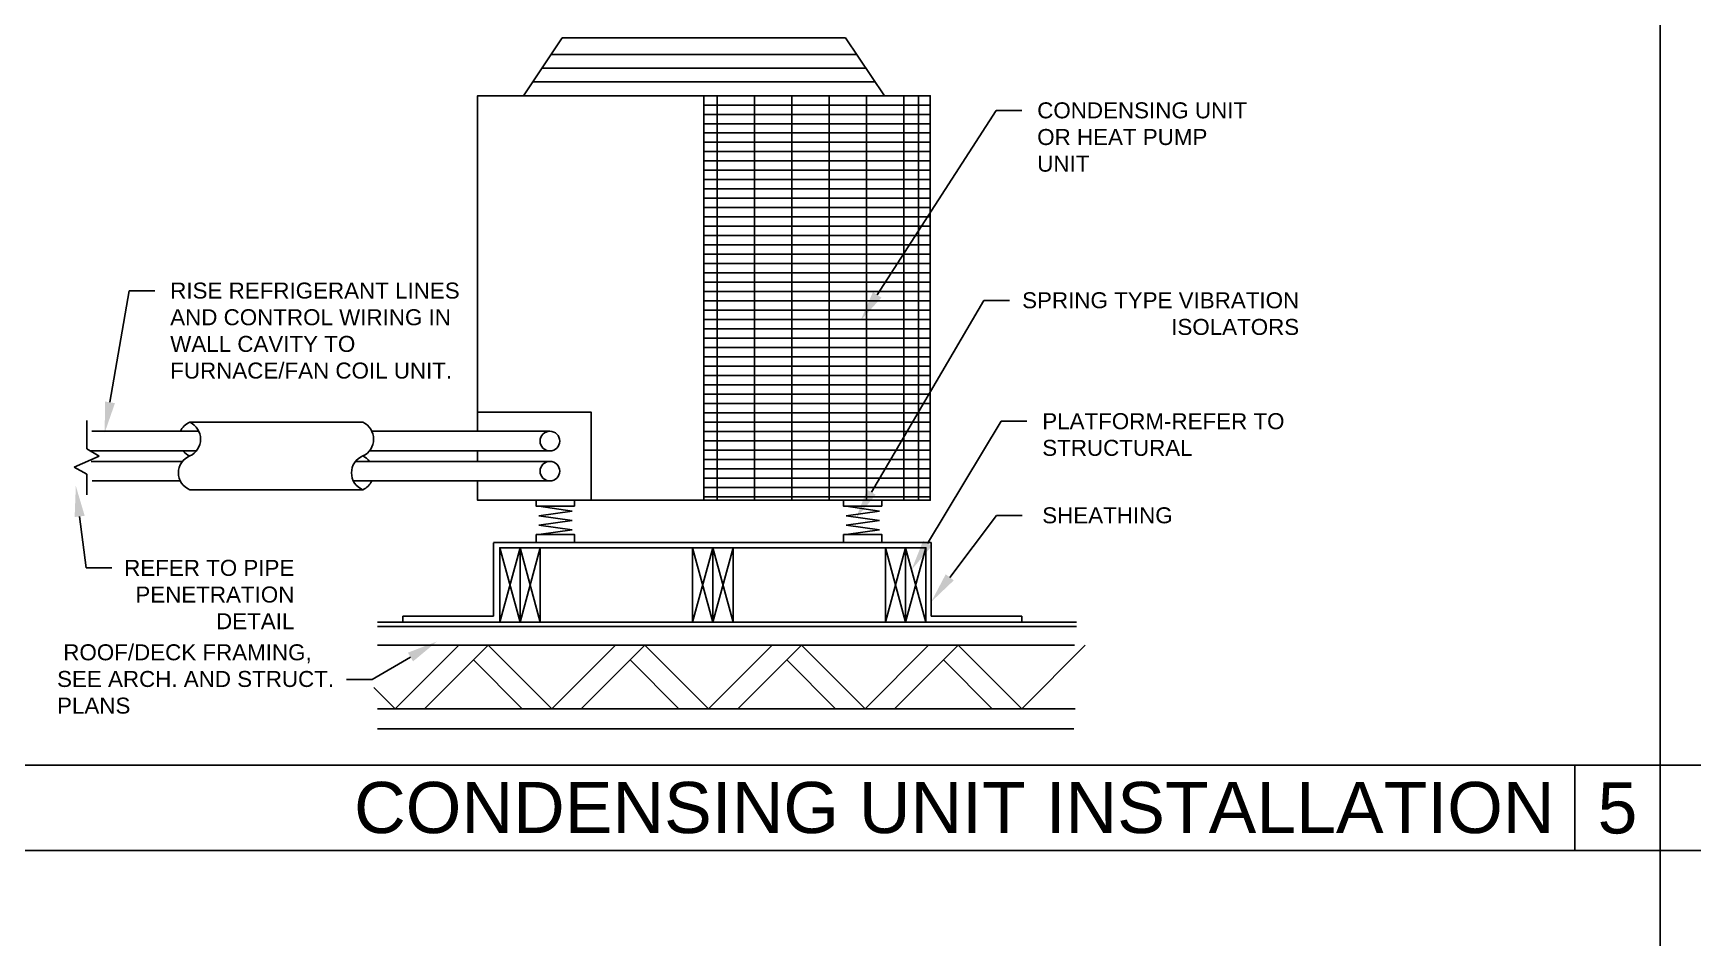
# Model space of a CAD drawing. Header units: inches. Extents: x -22 to 145, y -20 to 61.
# Drawn here: x 19.19 to 28.91, y 9.19 to 14.49 of the extents above; entities that cross this region are included whole.
import ezdxf
from ezdxf import colors
from ezdxf.entities.mleader import LeaderData, LeaderLine
from ezdxf.enums import TextEntityAlignment as Align
from ezdxf.math import Vec2, Vec3

# ---------------------------------------------------------------- set-up
doc = ezdxf.new("R2010")
doc.units = ezdxf.units.IN
doc.header["$MEASUREMENT"] = 0
for name, color, linetype in [('DET-1', 1, 'Continuous'), ('DET-4', 4, 'Continuous'), ('GEC_BORDER', 2, 'Continuous'), ('M-DET-MEDIUM', 3, 'Continuous'), ('M-DET-THIN', 9, 'Continuous'), ('M-DET-TXT', 2, 'Continuous'), ('M-DET-WIDE', 255, 'Continuous'), ('NORM', 3, 'Continuous')]:
    doc.layers.add(name, color=color, linetype=linetype)
doc.styles.get("Standard").update_dxf_attribs({"font": 'arial.ttf'})
doc.styles.add('TITLE1', font='arial.ttf')

# ---------------------------------------------------------------- blocks, each defined once
blk = doc.blocks.new('2X6')
at = {"layer": 'DET-1', "color": 1}
for p, q in [((0, 0), (1.5, 5.5)), ((0, 5.5), (1.5, 0))]:
    blk.add_line(p, q, dxfattribs=at)
at = {"layer": 'DET-4', "color": 4}
blk.add_lwpolyline([(0, 0), (1.5, 0), (1.5, 5.5), (0, 5.5)], close=True, dxfattribs=at)

msp = doc.modelspace()

# ---------------------------------------------------------------- hatches: boundary and pattern name
at = {"layer": 'M-DET-THIN'}
h = msp.add_hatch(dxfattribs=at)
h.set_pattern_fill('GRATE', color=9, scale=1.74892, style=0)
h.set_pattern_definition([(0, (-37.801264, 51.61674), (0, 0.05465374), []), (90, (-37.80126, 51.61674), (-0.21861496, 1e-17), [])])
h.paths.add_polyline_path([(23.11471, 11.75328), (24.44018, 11.75328), (24.44018, 14.12386), (23.11471, 14.12386)])

# ---------------------------------------------------------------- linework, layer by layer
at = {"layer": 'GEC_BORDER', "color": 5}
for p, q in [((28.71589, 29), (28.71589, 0)), ((28.71589, 29), (28.71589, 0)), ((-0.00033, 10.20031), (38.3125, 10.20031)), ((28.21589, 9.70031), (28.21589, 10.20031)), ((38.3125, 9.70031), (0, 9.70031))]:
    msp.add_line(p, q, dxfattribs=at)
at = {"layer": 'M-DET-MEDIUM', "color": 3}
for p, q in [((22.22022, 14.36647), (24.00919, 14.36647)), ((22.11163, 14.20473), (24.11779, 14.20473)), ((22.16593, 14.2856), (24.06349, 14.2856)), ((23.11471, 14.12386), (23.11471, 11.75328)), ((20.15637, 12.15741), (19.53007, 12.15741)), ((22.21298, 12.15741), (21.17001, 12.15741)), ((20.14174, 12.0422), (19.52025, 12.0422)), ((20.06133, 11.98136), (19.52526, 11.98136)), ((22.21298, 11.98136), (21.07497, 11.98136)), ((22.21298, 12.0422), (21.15538, 12.0422)), ((20.04833, 11.86615), (19.53111, 11.86615)), ((22.21298, 11.86615), (21.06197, 11.86615)), ((21.20286, 11.03927), (25.29662, 11.03927)), ((21.20286, 11.0126), (25.29662, 11.0126)), ((21.20286, 10.90382), (25.28459, 10.90382)), ((21.30633, 10.5315), (21.67865, 10.90382)), ((21.47925, 10.5315), (21.85156, 10.90382)), ((22.22388, 10.5315), (21.85156, 10.90382)), ((22.22388, 10.5315), (22.59619, 10.90382)), ((22.39679, 10.5315), (22.76911, 10.90382)), ((23.14143, 10.5315), (22.76911, 10.90382)), ((23.14143, 10.5315), (23.51374, 10.90382)), ((23.31434, 10.5315), (23.68666, 10.90382)), ((24.05897, 10.5315), (23.68666, 10.90382)), ((24.05897, 10.5315), (24.43129, 10.90382)), ((24.23189, 10.5315), (24.6042, 10.90382)), ((24.97652, 10.5315), (24.6042, 10.90382)), ((24.97652, 10.5315), (25.34883, 10.90382)), ((22.05096, 10.5315), (21.7651, 10.81736)), ((22.96851, 10.5315), (22.68265, 10.81736)), ((23.88606, 10.5315), (23.6002, 10.81736)), ((24.8036, 10.5315), (24.51775, 10.81736)), ((21.30633, 10.5315), (21.18221, 10.65563)), ((21.20286, 10.5315), (25.28927, 10.5315)), ((21.20286, 10.41298), (25.281, 10.41298))]:
    msp.add_line(p, q, dxfattribs=at)
for points in [[(21.78923, 11.86615), (21.78923, 11.75328), (22.45441, 11.75328), (22.45441, 12.27017), (21.78923, 12.27017), (21.78923, 12.15741)], [(20.10425, 12.21043), (21.11789, 12.21043)], [(21.11789, 11.81487), (20.10425, 11.81487)]]:
    msp.add_lwpolyline(points, dxfattribs=at)
for centre in [(22.21298, 12.09981), (22.21298, 12.09981), (22.21298, 11.92376), (22.21298, 11.92376)]:
    msp.add_circle(centre, 0.0576, dxfattribs=at)
for centre, radius, start, end in [((20.14347, 12.11154), 0.10638, 111.632517, 154.455218), ((20.05669, 12.11154), 0.10973, 295.684337, 64.315663), ((21.07033, 12.11154), 0.10973, 295.684337, 64.315663), ((20.14347, 11.91376), 0.10638, 111.632517, 248.367483), ((20.14347, 12.11154), 0.10638, 220.673854, 248.367483), ((21.15711, 11.91376), 0.10638, 111.632517, 248.367483), ((21.07033, 11.91376), 0.10973, 38.031644, 64.315663), ((21.07033, 11.91376), 0.10973, 295.684337, 334.289878)]:
    msp.add_arc(centre, radius, start, end, dxfattribs=at)
at = {"layer": 'M-DET-THIN'}
for p, q in [((24.37123, 14.12386), (24.37123, 11.75328)), ((19.49984, 12.22156), (19.49984, 12.05382)), ((19.57331, 12.0114), (19.42686, 11.94807)), ((19.49984, 12.05382), (19.57331, 12.0114)), ((19.42686, 11.94807), (19.49984, 11.90593)), ((19.49984, 11.90593), (19.49984, 11.78579))]:
    msp.add_line(p, q, dxfattribs=at)
at = {"layer": 'M-DET-WIDE'}
for p, q in [((22.05733, 14.12386), (22.28485, 14.46272)), ((22.28485, 14.46272), (23.94456, 14.46272)), ((24.17208, 14.12386), (23.94456, 14.46272)), ((22.14838, 11.71772), (22.34244, 11.69018)), ((22.14838, 11.66264), (22.34244, 11.69018)), ((23.9486, 11.71772), (24.14265, 11.69018)), ((23.9486, 11.66264), (24.14265, 11.69018)), ((22.14838, 11.66264), (22.34244, 11.63509)), ((22.14838, 11.60755), (22.34244, 11.63509)), ((22.14838, 11.60755), (22.34244, 11.58)), ((22.14838, 11.55246), (22.34244, 11.58)), ((23.9486, 11.66264), (24.14265, 11.63509)), ((23.9486, 11.60755), (24.14265, 11.63509)), ((23.9486, 11.60755), (24.14265, 11.58)), ((23.9486, 11.55246), (24.14265, 11.58)), ((21.88195, 11.50613), (24.44639, 11.50613)), ((21.88195, 11.50371), (21.88195, 11.07357)), ((24.44639, 11.07372), (24.44639, 11.50613)), ((21.88195, 11.07357), (21.35199, 11.07357)), ((21.35199, 11.07357), (21.35199, 11.03927)), ((24.44639, 11.07372), (24.97635, 11.07372)), ((24.97635, 11.07357), (24.97635, 11.03927))]:
    msp.add_line(p, q, dxfattribs=at)
msp.add_lwpolyline([(21.78923, 11.86615), (21.78923, 11.75328), (24.44018, 11.75328), (24.44018, 14.12386), (21.78923, 14.12386), (21.78923, 12.15741)], dxfattribs=at)
at = {"layer": 'NORM'}
for p, q in [((21.91924, 11.47467), (24.41487, 11.47467)), ((24.41487, 11.47467), (24.41487, 11.03989))]:
    msp.add_line(p, q, dxfattribs=at)
msp.add_lwpolyline([(21.78923, 12.0422), (21.78923, 11.98136)], dxfattribs=at)
msp.add_lwpolyline([(21.78923, 12.0422), (21.78923, 11.98136)], dxfattribs=at)
for points in [[(22.35765, 11.71772), (22.13317, 11.71772), (22.13317, 11.75328), (22.35765, 11.75328)], [(24.15786, 11.71772), (23.93339, 11.71772), (23.93339, 11.75328), (24.15786, 11.75328)], [(22.35765, 11.50613), (22.13317, 11.50613), (22.13317, 11.55246), (22.35765, 11.55246)], [(24.15786, 11.50613), (23.93339, 11.50613), (23.93339, 11.55246), (24.15786, 11.55246)]]:
    msp.add_lwpolyline(points, close=True, dxfattribs=at)

# ---------------------------------------------------------------- block references
at = {"layer": 'M-DET-THIN', "color": 9, "xscale": 0.07916666666665151, "yscale": 0.07916666666665151, "zscale": 0.07916666666665151}
msp.add_blockref('2X6', (23.04849, 11.03927), dxfattribs=at)
at = {"layer": 'NORM', "xscale": 0.07916666666665151, "yscale": 0.07916666666665151, "zscale": 0.07916666666665151}
for p in [(21.91924, 11.03927), (22.03799, 11.03927), (23.16724, 11.03927), (24.17775, 11.03927), (24.2965, 11.03927)]:
    msp.add_blockref('2X6', p, dxfattribs=at)

# ---------------------------------------------------------------- texts
at = {"layer": 'GEC_BORDER', "style": 'TITLE1'}
msp.add_text('5', height=0.3, dxfattribs=at).set_placement((28.46589, 9.95031), align=Align.MIDDLE_CENTER)
at = {"layer": 'M-DET-TXT', "insert": (28.09718, 9.95031), "char_height": 0.3, "width": 9.078125, "attachment_point": 6, "style": 'TITLE1'}
msp.add_mtext('CONDENSING UNIT INSTALLATION   ', dxfattribs=at)

# ---------------------------------------------------------------- leaders
at = {"layer": 'M-DET-TXT'}
ml = msp.add_multileader_mtext('Standard', dxfattribs=at)
ml.set_content('CONDENSING UNIT\\POR HEAT PUMP\\PUNIT', color=256)
ml.set_leader_properties()
ml.build(insert=Vec2(0, 0))
ml.multileader.update_dxf_attribs({"text_right_attachment_type": 2, "dogleg_length": 0.36, "arrow_head_size": 0.18})
ctx = ml.context
ctx.base_point, ctx.char_height, ctx.arrow_head_size, ctx.landing_gap_size, ctx.plane_origin = Vec3(24.97713, 14.03775), 0.09375, 0.18, 0.09, Vec3(23.16648, 14.25673)
ctx.right_attachment = 2
notes = []
notes.append((ctx, [(1, (1, 1, 0), (24.82725, 14.03775), (1, 0), 0.14988, [(0, [(24.0322, 12.80608)], 0, [])])]))
ctx.mtext.insert, ctx.mtext.width, ctx.mtext.flow_direction = Vec3(25.06713, 14.08542), 2.06791, 5
ml = msp.add_multileader_mtext('Standard', dxfattribs=at)
ml.set_content('RISE REFRIGERANT LINES AND CONTROL WIRING IN WALL CAVITY TO FURNACE/FAN COIL UNIT.', color=256)
ml.set_leader_properties()
ml.build(insert=Vec2(0, 0))
ml.multileader.update_dxf_attribs({"text_right_attachment_type": 2, "dogleg_length": 0.36, "arrow_head_size": 0.18})
ctx = ml.context
ctx.base_point, ctx.char_height, ctx.arrow_head_size, ctx.landing_gap_size, ctx.plane_origin = Vec3(19.89889, 12.98145), 0.09375, 0.18, 0.09, Vec3(18.08824, 13.20044)
ctx.right_attachment = 2
notes.append((ctx, [(1, (1, 1, 0), (19.74901, 12.98145), (1, 0), 0.14988, [(0, [(19.60532, 12.14983)], 0, [])])]))
ctx.mtext.insert, ctx.mtext.width, ctx.mtext.flow_direction = Vec3(19.98889, 13.02913), 1.8003422, 5
ml = msp.add_multileader_mtext('Standard', dxfattribs=at)
ml.set_content('SPRING TYPE VIBRATION ISOLATORS ', color=256)
ml.set_leader_properties()
ml.build(insert=Vec2(0, 0))
ml.multileader.update_dxf_attribs({"text_right_attachment_type": 2, "dogleg_length": 0.36, "arrow_head_size": 0.18})
ctx = ml.context
ctx.base_point, ctx.char_height, ctx.arrow_head_size, ctx.landing_gap_size, ctx.plane_origin = Vec3(24.90529, 12.92461), 0.09375, 0.18, 0.09, Vec3(28.94345, 13.1444)
ctx.right_attachment, ctx.text_align_type = 2, 2
notes.append((ctx, [(0, (1, 1, 0), (24.75541, 12.92461), (1, 0), 0.14988, [(0, [(24.00452, 11.64512)], 0, [])])]))
ctx.mtext.insert, ctx.mtext.width, ctx.mtext.alignment, ctx.mtext.flow_direction = Vec3(26.60151, 12.97229), 2.06791, 3, 5
ml = msp.add_multileader_mtext('Standard', dxfattribs=at)
ml.set_content('PLATFORM-REFER TO STRUCTURAL', color=256)
ml.set_leader_properties()
ml.build(insert=Vec2(0, 0))
ml.multileader.update_dxf_attribs({"text_right_attachment_type": 2, "dogleg_length": 0.36, "arrow_head_size": 0.18})
ctx = ml.context
ctx.base_point, ctx.char_height, ctx.arrow_head_size, ctx.landing_gap_size, ctx.plane_origin = Vec3(25.0067, 12.21596), 0.09375, 0.18, 0.09, Vec3(23.19606, 12.43495)
ctx.right_attachment = 2
notes.append((ctx, [(1, (1, 1, 0), (24.85683, 12.21596), (1, 0), 0.14988, [(0, [(24.33148, 11.34641)], 0, [])])]))
ctx.mtext.insert, ctx.mtext.width, ctx.mtext.flow_direction = Vec3(25.0967, 12.26364), 2.06791, 5
ml = msp.add_multileader_mtext('Standard', dxfattribs=at)
ml.set_content('REFER TO PIPE PENETRATION DETAIL', color=256)
ml.set_leader_properties()
ml.build(insert=Vec2(0, 0))
ml.multileader.update_dxf_attribs({"text_right_attachment_type": 2, "dogleg_length": 0.36, "arrow_head_size": 0.18})
ctx = ml.context
ctx.base_point, ctx.char_height, ctx.arrow_head_size, ctx.landing_gap_size, ctx.plane_origin = Vec3(19.64637, 11.3571), 0.09375, 0.18, 0.09, Vec3(22.61666, 11.73399)
ctx.right_attachment, ctx.text_align_type = 2, 2
notes.append((ctx, [(0, (1, 1, 0), (19.49649, 11.3571), (1, 0), 0.14988, [(0, [(19.43598, 11.83716)], 0, [])])]))
ctx.mtext.insert, ctx.mtext.width, ctx.mtext.alignment, ctx.mtext.flow_direction = Vec3(20.71601, 11.40397), 1.0270767, 3, 5
ml = msp.add_multileader_mtext('Standard', dxfattribs=at)
ml.set_content(' SHEATHING', color=256)
ml.set_leader_properties()
ml.build(insert=Vec2(0, 0))
ml.multileader.update_dxf_attribs({"text_right_attachment_type": 2, "dogleg_length": 0.36, "arrow_head_size": 0.18})
ctx = ml.context
ctx.base_point, ctx.char_height, ctx.arrow_head_size, ctx.landing_gap_size, ctx.plane_origin = Vec3(24.97832, 11.6643), 0.09375, 0.18, 0.09, Vec3(28.82868, 11.88409)
ctx.right_attachment, ctx.text_align_type = 2, 2
notes.append((ctx, [(0, (1, 1, 0), (24.82844, 11.6643), (1, 0), 0.14988, [(0, [(24.44639, 11.1578)], 0, [])])]))
ctx.mtext.insert, ctx.mtext.width, ctx.mtext.alignment, ctx.mtext.flow_direction = Vec3(25.86059, 11.71198), 2.06791, 3, 5
ml = msp.add_multileader_mtext('Standard', dxfattribs=at)
ml.set_content(' ROOF/DECK FRAMING, SEE ARCH. AND STRUCT. PLANS', color=256)
ml.set_leader_properties()
ml.build(insert=Vec2(0, 0))
ml.multileader.update_dxf_attribs({"text_right_attachment_type": 2, "dogleg_length": 0.36, "arrow_head_size": 0.18})
ctx = ml.context
ctx.base_point, ctx.char_height, ctx.arrow_head_size, ctx.landing_gap_size, ctx.plane_origin = Vec3(19.23615, 10.86136), 0.09375, 0.18, 0.09, Vec3(16.98736, 10.92246)
ctx.right_attachment = 2
notes.append((ctx, [(0, (1, 1, 0), (21.17148, 10.70268), (-1, 0), 0.14988, [(0, [(21.55151, 10.92559)], 0, [])])]))
ctx.mtext.insert, ctx.mtext.width, ctx.mtext.flow_direction = Vec3(19.32615, 10.90903), 1.7617127, 5
for ctx, leaders in notes:
    for number, flags, end, landing, length, lines in leaders:
        leader = LeaderData()
        leader.index, (leader.has_last_leader_line, leader.has_dogleg_vector, leader.attachment_direction) = number, flags
        leader.last_leader_point, leader.dogleg_vector, leader.dogleg_length = Vec3(end), Vec3(landing), length
        for number, points, colour, breaks in lines:
            line = LeaderLine()
            line.index, line.vertices, line.color, line.breaks = number, Vec3.list(points), colors.encode_raw_color(colour), breaks
            leader.lines.append(line)
        ctx.leaders.append(leader)

doc.saveas('drawing.dxf')
